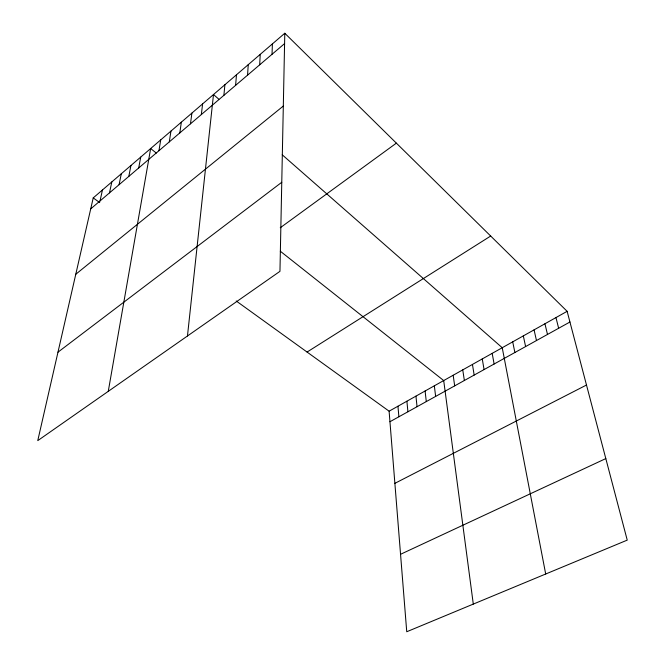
<?xml version="1.0" encoding="UTF-8"?>
<svg xmlns="http://www.w3.org/2000/svg" width="665" height="665" viewBox="0 0 665 665"><rect width="100%" height="100%" fill="white"/><g stroke="black" fill="none" stroke-linecap="round" stroke-linejoin="round"><path stroke-width="1" d="M284.795 33.25L279.957 271.337L37.764 440.629L93.225 197.904L284.795 33.25L567.129 311.32L627.236 540.121L406.739 631.75L389.108 411.186L236.225 300.987M272.027 54.297L272.409 43.898M259.683 64.821L260.231 54.364M247.555 75.17L248.253 64.655M235.618 85.336L236.474 74.779M223.889 95.344L224.895 84.738M187.464 335.983L213.498 94.53L218.835 99.21M201.329 114.571L202.609 103.89M190.481 123.823L191.894 113.1M179.808 132.925L181.346 122.169M169.292 141.886L170.955 131.096M158.943 150.706L160.722 139.891M108.27 391.344L150.647 148.553L156.317 153.05M138.711 167.954L140.714 157.09M128.827 176.383L130.939 165.494M119.085 184.687L121.304 173.773M109.492 192.875L111.803 181.936M100.041 200.93L102.452 189.974M90.723 208.877L284.587 43.591M75.777 274.263L283.315 106.043M57.971 352.176L281.769 182.276M280.264 227.754L396.373 143.141M307.072 352.051L490.687 236.033M389.108 411.186L567.129 311.32M389.956 421.718L569.938 322.01M394.877 483.339L586.497 385.027M400.546 554.294L605.815 458.584M93.225 197.904L99.717 202.584M280.298 251.204L443.705 380.563L473.297 604.094M282.218 154.787L502.233 347.728L545.691 574.003M555.965 317.579L558.642 328.269M544.943 323.764L547.486 334.445M534.062 329.865L536.48 340.547M523.322 335.892L525.608 346.565M512.707 341.843L514.876 352.508M492.183 353.364L494.12 364.013M482.258 358.934L484.078 369.574M472.449 364.437L474.162 375.068M462.749 369.873L464.361 380.496M453.173 375.251L454.677 385.866M434.336 385.816L435.642 396.406M425.085 391.003L426.298 401.585M415.941 396.141L417.055 406.706M406.897 401.211L407.919 411.768M397.953 406.232L398.884 416.772"/></g></svg>
